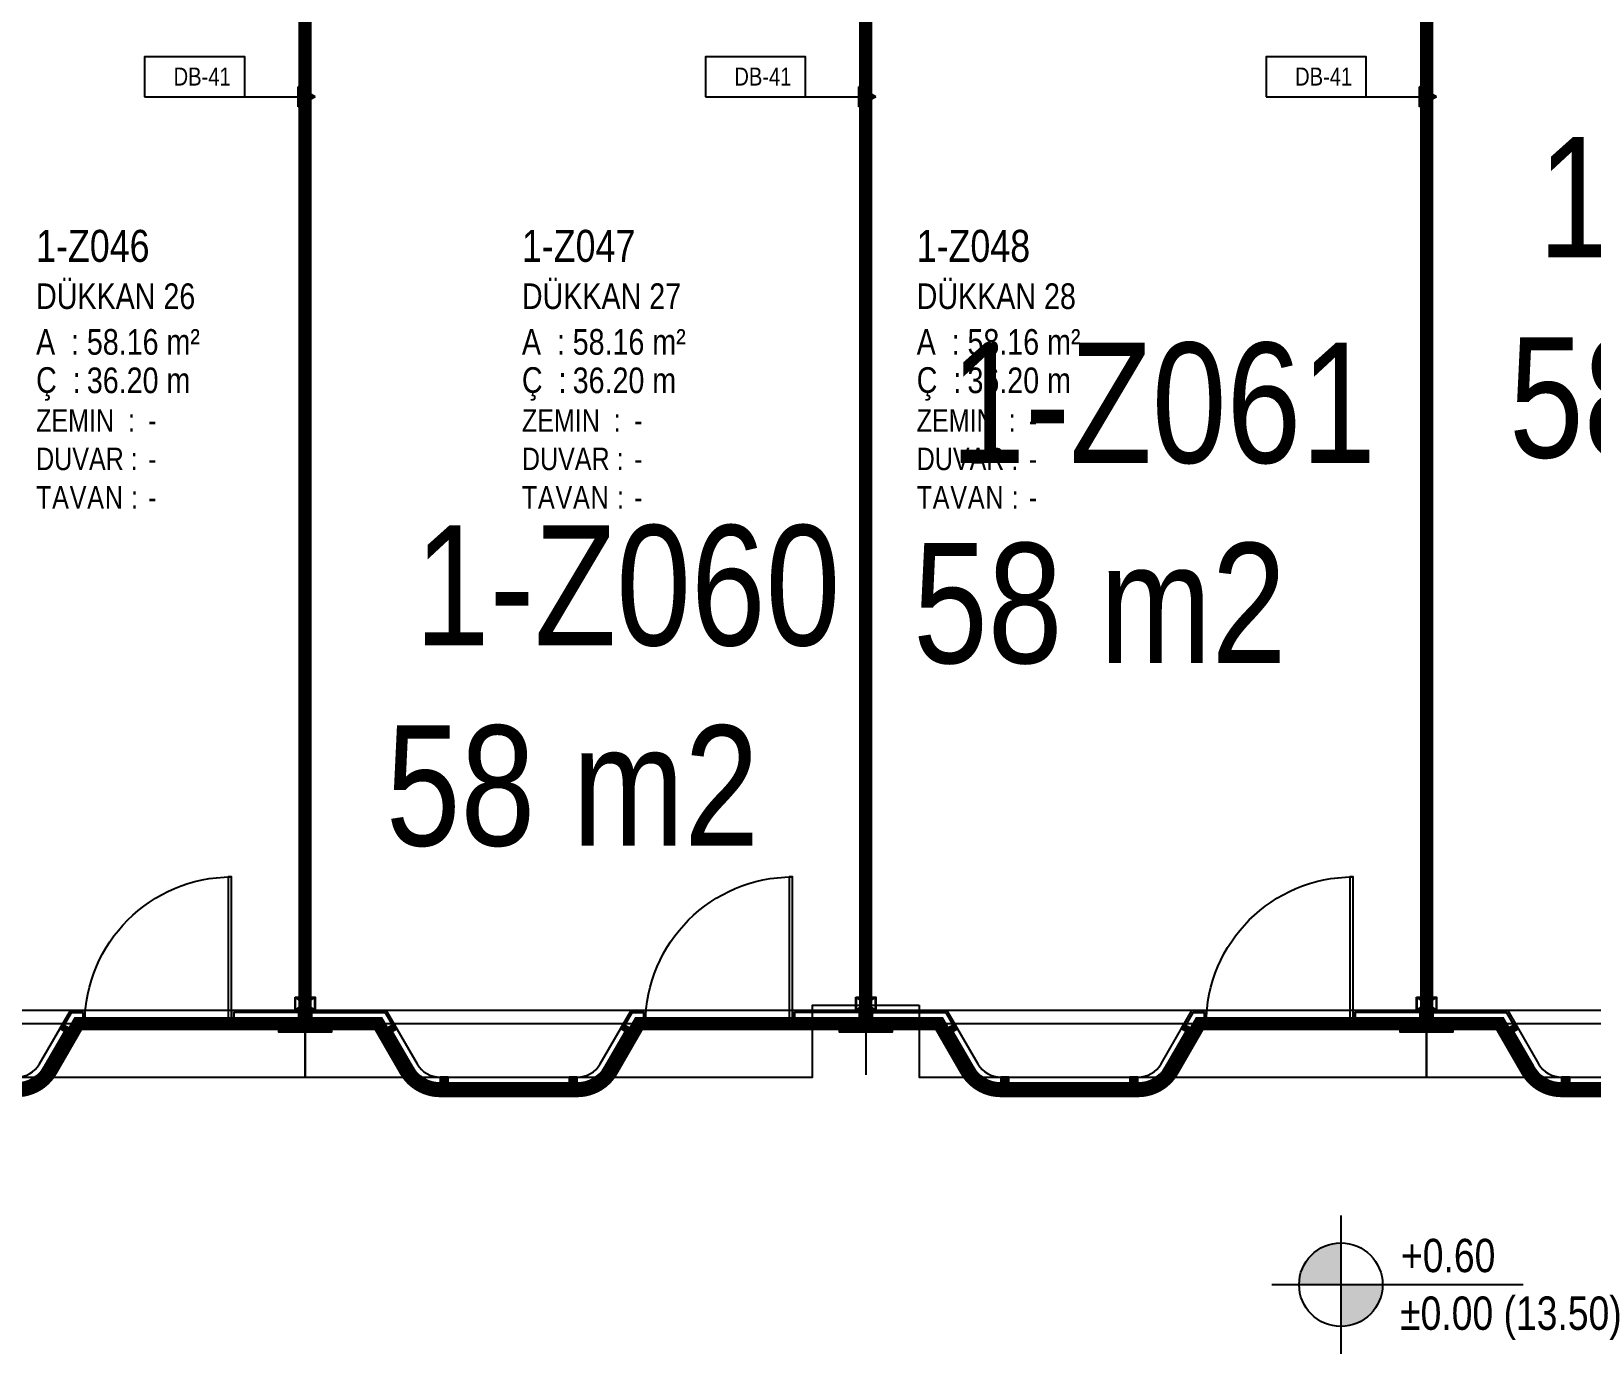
# Model space of a CAD drawing. Header units: centimetres. Extents: x -72470 to -43129, y -18750 to -16337.
# Drawn here: x -53233 to -52064, y -18367 to -17376 of the extents above; entities that cross this region are included whole.
import ezdxf
from ezdxf.enums import TextEntityAlignment as Align

# ---------------------------------------------------------------- set-up
doc = ezdxf.new("R2010")
doc.units = ezdxf.units.CM
doc.header["$MEASUREMENT"] = 0
for name, pattern in [('CENTERX2', [4, 2.5, -0.5, 0.5, -0.5]), ('DUZ', [0]), ('HIDDEN', [9.525, 6.35, -3.175])]:
    doc.linetypes.add(name, pattern=pattern)
doc.layers.get('0').update_dxf_attribs({"linetype": 'DUZ', "lineweight": 0})
doc.layers.add('11-021_3001-BLOK_B_ZEMIN_KAT$0$2DALANNET', color=1, linetype='Continuous', plot=False)
for name, color, linetype in [('11-021_3001-BLOK_B_ZEMIN_KAT$0$2DKOT', 2, 'Continuous'), ('11-021_3001-BLOK_B_ZEMIN_KAT$0$2DMAHALPOZU', 6, 'Continuous'), ('11-021_3001-BLOK_B_ZEMIN_KAT$0$2DPOZ DUVAR', 144, 'Continuous'), ('11-021_D_3001_ZEMIN_KAT$0$2DYAZI2', 212, 'Continuous'), ('3XKO_0.10mm', 22, 'Continuous'), ('3XKO_DIMS_20', 6, 'Continuous'), ('3XKO_FINISH', 52, 'Continuous'), ('3XKO_GLASS', 161, 'Continuous'), ('3XKO_GRID', 253, 'CENTERX2'), ('3XKO_HATCH', 253, 'Continuous'), ('3XKO_METAL', 6, 'Continuous'), ('AREA_JLL', 242, 'Continuous')]:
    doc.layers.add(name, color=color, linetype=linetype)
doc.styles.add('11-021_3001-BLOK_B_ZEMIN_KAT$0$ARIAL', font='arial.ttf', dxfattribs={"width": 0.8})
doc.styles.add('11-021_3001-BLOK_B_ZEMIN_KAT$0$OLCU', font='arial.ttf', dxfattribs={"width": 0.8})
doc.styles.add('11-021_3001-BLOK_B_ZEMIN_KAT$0$yazi', font='calibri.ttf', dxfattribs={"width": 0.6})
doc.styles.add('11-021_D_3001_ZEMIN_KAT$0$OLCU', font='arial.ttf', dxfattribs={"width": 0.8})

# ---------------------------------------------------------------- blocks, each defined once
blk = doc.blocks.new('11-021_3001-BLOK_B_ZEMIN_KAT$0$kot')
at = {"layer": '11-021_3001-BLOK_B_ZEMIN_KAT$0$2DKOT'}
h = blk.add_hatch(color=256, dxfattribs=at)
h.paths.add_polyline_path([(0, 62.5, 0.414214), (-62.5, 0), (0, 0)])
h.paths.add_polyline_path([(62.5, 0), (0, 0), (0, -62.5, 0.414214)])
for points in [[(0, 103.6), (0, -103.6)], [(-103.6, 0), (273.3, 0)]]:
    blk.add_lwpolyline(points, dxfattribs=at)
blk.add_circle((0, 0), 62.5, dxfattribs=at)
at = {"layer": '11-021_3001-BLOK_B_ZEMIN_KAT$0$2DKOT', "style": '11-021_3001-BLOK_B_ZEMIN_KAT$0$OLCU', "width": 0.8}
blk.add_attdef('INCE-KOT', text='', height=50, dxfattribs=at).set_placement((90.1, 3.7), align=Align.BOTTOM_LEFT)
blk.add_attdef('KABA-KOT', text='', height=50, dxfattribs=at).set_placement((88.8, -17.7), align=Align.TOP_LEFT)
blk = doc.blocks.new('*U21')
for p, q in [((-78.6, 0), (-28.6, 0)), ((-28.6, 0), (6.56, 0)), ((6.56, 0), (-2.1, 5)), ((-2.1, 5), (-2.1, -5)), ((6.56, 0), (-2.1, -5))]:
    blk.add_line(p, q)
blk.add_lwpolyline([(-78.6, 0), (-28.6, 0), (-28.6, 20), (-78.6, 20)], close=True)
at = {"style": '11-021_3001-BLOK_B_ZEMIN_KAT$0$yazi'}
blk.add_attdef('DUVARTIPI', text='', height=9, dxfattribs=at).set_placement((-52.63, 8.31), align=Align.MIDDLE_CENTER)
blk = doc.blocks.new('11-021_3001-BLOK_B_ZEMIN_KAT$0$VADI 2_Mahal pozu')
at = {"attachment_point": 1, "style": '11-021_3001-BLOK_B_ZEMIN_KAT$0$ARIAL'}
for s, insert, char_height, width in [('A{\\fArial|b0|i0|c238|p34;  : }', (0, 72.01), 9.6, 39.0515), ('Ç{\\fArial|b0|i0|c238|p34;  : }', (0, 57.73), 9.6, 39.0515), ('{\\fArial|b0|i0|c238|p34;ZEMIN  : }', (0, 41.98), 8.4, 39.0515), ('DUVAR : ', (0, 27.59), 8.4, 38.4), ('{\\T1.05;TAVAN : }', (0, 13.2), 8.4, 39.0515)]:
    blk.add_mtext(s, dxfattribs=dict(at, insert=insert, char_height=char_height, width=width))
at = {"style": '11-021_3001-BLOK_B_ZEMIN_KAT$0$ARIAL', "width": 0.8, "flags": 1}
for tag, p in [('INCEKOT', (20.84, 140.42)), ('KABAKOT', (20.84, 120.32))]:
    blk.add_attdef(tag, p, '', height=12, dxfattribs=at)
at = {"style": '11-021_3001-BLOK_B_ZEMIN_KAT$0$ARIAL', "width": 0.8}
for tag, p, height in [('MAHALNO', (0, 97.18), 12), ('MAHALADI', (0, 79.53), 9.6), ('ALAN', (19.02, 62.41), 9.6), ('CEVRE', (19.02, 48.01), 9.6), ('ZEMIN', (42, 33.58), 8.4), ('DUVAR', (42, 19.18), 8.4), ('TAVAN', (42, 4.78), 8.4)]:
    blk.add_attdef(tag, p, '', height=height, dxfattribs=at)
blk = doc.blocks.new('alcipanel tavan pr')
at = {"layer": '3XKO_HATCH'}
h = blk.add_hatch(dxfattribs=at)
h.set_pattern_fill('STEEL', color=256, scale=0.001)
h.set_pattern_definition([(45, (-68.773278, -5.1160166), (-0.00224506403, 0.00224506403), []), (45, (-68.773278, -5.114429), (-0.00224506403, 0.00224506403), [])])
h.paths.add_polyline_path([(0.015, -0.04), (0.015, -0.045), (0.02, -0.045), (0.02, -0.005), (-0.02, -0.005), (-0.02, -0.045), (-0.015, -0.045), (-0.015, -0.04), (-0.01, -0.04), (-0.01, -0.05), (-0.025, -0.05), (-0.025, 0), (0.025, 0), (0.025, -0.05), (0.01, -0.05), (0.01, -0.04)])
at = {"layer": '3XKO_METAL'}
blk.add_lwpolyline([(0.015, -0.04), (0.015, -0.045), (0.02, -0.045), (0.02, -0.005), (-0.02, -0.005), (-0.02, -0.045), (-0.015, -0.045), (-0.015, -0.04), (-0.01, -0.04), (-0.01, -0.05), (-0.025, -0.05), (-0.025, 0), (0.025, 0), (0.025, -0.05), (0.01, -0.05), (0.01, -0.04)], close=True, dxfattribs=at)
blk = doc.blocks.new('bazaar cumba')
at = {"layer": '3XKO_HATCH'}
h = blk.add_hatch(dxfattribs=at)
h.set_pattern_fill('DOLMIT', color=256, scale=0.0017, angle=90)
h.set_pattern_definition([(90, (-3.15812, 0.36), (-0.010795, -2e-15), []), (135, (-3.15812, 0.36), (-0.02159, -0.02159), [0.015266, -0.030533])])
h.paths.add_polyline_path([(-3.188, 0.34), (-3.188, 0.382), (-3.168, 0.382), (-3.168, 0.398), (-3.188, 0.398), (-3.188, 0.44), (-3.128, 0.44), (-3.128, 0.398), (-3.148, 0.398), (-3.148, 0.382), (-3.128, 0.382), (-3.128, 0.34)])
h = blk.add_hatch(dxfattribs=at)
h.set_pattern_fill('DOLMIT', color=256, scale=0.0017, angle=90)
h.set_pattern_definition([(90, (-2.19188, 0.36), (-0.010795, -2e-15), []), (135, (-2.19188, 0.36), (-0.02159, -0.02159), [0.015266, -0.030533])])
h.paths.add_polyline_path([(-2.222, 0.34), (-2.222, 0.382), (-2.202, 0.382), (-2.202, 0.398), (-2.222, 0.398), (-2.222, 0.44), (-2.162, 0.44), (-2.162, 0.398), (-2.182, 0.398), (-2.182, 0.382), (-2.162, 0.382), (-2.162, 0.34)])
h = blk.add_hatch(dxfattribs=at)
h.set_pattern_fill('DOLMIT', color=256, scale=0.0017, angle=150)
h.set_pattern_definition([(150, (-3.550718, -0.048038), (-0.0053975, -0.0093487), []), (195, (-3.550718, -0.04804), (0.0079025, -0.0294925), [0.015266, -0.030533])])
h.paths.add_polyline_path([(-3.533, -0.058), (-3.62, -0.008), (-3.6, 0.027), (-3.564, 0.006), (-3.574, -0.012), (-3.56, -0.02), (-3.55, -0.002), (-3.513, -0.023)])
h = blk.add_hatch(dxfattribs=at)
h.set_pattern_fill('DOLMIT', color=256, scale=0.0017, angle=150)
h.set_pattern_definition([(150, (-4.097598, -0.048038), (-0.0053975, -0.009348744), []), (195, (-4.097598, -0.04804), (0.0079025, -0.02949247), [0.01526644, -0.03053287])])
h.paths.add_polyline_path([(-1.817, -0.058), (-1.73, -0.008), (-1.75, 0.027), (-1.786, 0.006), (-1.776, -0.012), (-1.79, -0.02), (-1.8, -0.002), (-1.837, -0.023)])
at = {"layer": '3XKO_0.10mm'}
for points in [[(-3.188, 0.34), (-3.188, 0.382), (-3.168, 0.382), (-3.168, 0.398), (-3.188, 0.398), (-3.188, 0.44), (-3.128, 0.44), (-3.128, 0.398), (-3.148, 0.398), (-3.148, 0.382), (-3.128, 0.382), (-3.128, 0.34)], [(-2.222, 0.34), (-2.222, 0.382), (-2.202, 0.382), (-2.202, 0.398), (-2.222, 0.398), (-2.222, 0.44), (-2.162, 0.44), (-2.162, 0.398), (-2.182, 0.398), (-2.182, 0.382), (-2.162, 0.382), (-2.162, 0.34)], [(-3.533, -0.058), (-3.62, -0.008), (-3.6, 0.027), (-3.564, 0.006), (-3.574, -0.012), (-3.56, -0.02), (-3.55, -0.002), (-3.513, -0.023)], [(-1.817, -0.058), (-1.73, -0.008), (-1.75, 0.027), (-1.786, 0.006), (-1.776, -0.012), (-1.79, -0.02), (-1.8, -0.002), (-1.837, -0.023)]]:
    blk.add_lwpolyline(points, close=True, dxfattribs=at)
at = {"layer": '3XKO_FINISH'}
blk.add_lwpolyline([(-4.15, -0.16), (-3.592, -0.16), (-3.361, 0.24, -0.267949), (-3.188, 0.34), (-2.162, 0.34, -0.267949), (-1.989, 0.24), (-1.758, -0.16), (-1.65, -0.16), (-1.65, -0.06), (-1.7, -0.06), (-1.902, 0.29, 0.267949), (-2.162, 0.44), (-3.188, 0.44, 0.267949), (-3.448, 0.29), (-3.65, -0.06), (-4.15, -0.06)], format="xyb", dxfattribs=at)
for points in [[(-4.2, 0), (-4, 0), (-4, -0.06), (-4.01, -0.06), (-4.01, -0.01), (-4.2, -0.01)], [(0, -0.01), (-0.19, -0.01), (-0.19, -0.06), (-0.2, -0.06), (-0.2, 0), (0, 0)], [(-4.15, -0.075), (-3.641, -0.075), (-3.607, -0.016)], [(-4.15, -0.145), (-3.601, -0.145), (-3.546, -0.051)], [(-1.804, -0.051), (-1.749, -0.145), (-1.665, -0.145), (-1.665, -0.075), (-1.709, -0.075), (-1.743, -0.016)], [(-0.05, -0.16), (-0.55, -0.16), (-0.55, -0.06), (-0.05, -0.06)], [(-0.05, -0.145), (-0.535, -0.145), (-0.535, -0.075), (-0.05, -0.075)]]:
    blk.add_lwpolyline(points, dxfattribs=at)
at = {"layer": '3XKO_GLASS', "linetype": 'HIDDEN'}
for p, q in [((0, -0.06), (-4.2, -0.06)), ((0, -0.16), (-4.2, -0.16))]:
    blk.add_line(p, q, dxfattribs=at)
at = {"layer": '3XKO_GLASS'}
for points in [[(-3.574, -0.012), (-3.567, -0.016), (-3.405, 0.265, -0.267949), (-3.188, 0.39), (-3.168, 0.39), (-3.168, 0.398), (-3.188, 0.398, 0.267949), (-3.412, 0.269)], [(-3.567, -0.016), (-3.56, -0.02), (-3.398, 0.261, -0.267949), (-3.188, 0.382), (-3.168, 0.382), (-3.168, 0.39), (-3.188, 0.39, 0.267949), (-3.405, 0.265)], [(-1.945, 0.265), (-1.783, -0.016), (-1.776, -0.012), (-1.938, 0.269, 0.267949), (-2.162, 0.398), (-2.182, 0.398), (-2.182, 0.39), (-2.162, 0.39, -0.267949)], [(-1.952, 0.261), (-1.79, -0.02), (-1.783, -0.016), (-1.945, 0.265, 0.267949), (-2.162, 0.39), (-2.182, 0.39), (-2.182, 0.382), (-2.162, 0.382, -0.267949)]]:
    blk.add_lwpolyline(points, format="xyb", close=True, dxfattribs=at)
for points in [[(-3.148, 0.39), (-2.202, 0.39), (-2.202, 0.398), (-3.148, 0.398)], [(-3.148, 0.382), (-2.202, 0.382), (-2.202, 0.39), (-3.148, 0.39)]]:
    blk.add_lwpolyline(points, close=True, dxfattribs=at)
blk.add_lwpolyline([(-0.55, -0.06), (-0.55, -1.16), (-0.575, -1.16), (-0.575, -0.06), (-0.55, -0.06)], dxfattribs=at)
blk.add_arc((-0.55, -0.06), 1.1, 180, 270, dxfattribs=at)
at = {"layer": '3XKO_GRID'}
for p, q in [((-4.2, -1.498), (-4.2, 0.321)), ((0, -1.498), (0, 0.321))]:
    blk.add_line(p, q, dxfattribs=at)
at = {"rotation": 180}
blk.add_blockref('alcipanel tavan pr', (-4.03, -0.06), dxfattribs=at)
at = {"xscale": -1, "rotation": 180}
blk.add_blockref('alcipanel tavan pr', (-0.17, -0.06), dxfattribs=at)

msp = doc.modelspace()

# ---------------------------------------------------------------- linework, layer by layer
at = {"layer": '11-021_3001-BLOK_B_ZEMIN_KAT$0$2DALANNET'}
for points in [[(-53408.2, -18105.5), (-53408.2, -18159.4), (-53028.2, -18159.4), (-53028.2, -16769.4), (-53448.2, -16769.4), (-53448.2, -18105.5)], [(-53028.2, -18159.4), (-52648.2, -18159.4), (-52648.2, -18105.5), (-52608.2, -18105.5), (-52608.2, -16769.4), (-53028.2, -16769.4)], [(-52568.2, -18105.5), (-52568.2, -18159.4), (-52188.2, -18159.4), (-52188.2, -16769.4), (-52608.2, -16769.4), (-52608.2, -18105.5)], [(-52188.2, -18159.4), (-51808.2, -18159.4), (-51808.2, -18105.5), (-51768.2, -18105.5), (-51768.2, -16769.4), (-52188.2, -16769.4)]]:
    msp.add_lwpolyline(points, close=True, dxfattribs=at)
at = {"layer": '3XKO_METAL'}
for points in [[(-53035.7, -18099.4), (-53020.7, -18099.4), (-53020.7, -18109.4), (-53035.7, -18109.4)], [(-53021.1, -18109), (-53035.3, -18109), (-53035.3, -18099.8), (-53021.1, -18099.8)], [(-52615.7, -18099.4), (-52600.7, -18099.4), (-52600.7, -18109.4), (-52615.7, -18109.4)], [(-52601.1, -18109), (-52615.3, -18109), (-52615.3, -18099.8), (-52601.1, -18099.8)], [(-52195.7, -18099.4), (-52180.7, -18099.4), (-52180.7, -18109.4), (-52195.7, -18109.4)], [(-52181.1, -18109), (-52195.3, -18109), (-52195.3, -18099.8), (-52181.1, -18099.8)], [(-53033.2, -18119.4), (-53023.2, -18119.4), (-53023.2, -18109.4), (-53033.2, -18109.4)], [(-53024, -18110.2), (-53032.4, -18110.2), (-53032.4, -18118.6), (-53024, -18118.6)], [(-52613.2, -18119.4), (-52603.2, -18119.4), (-52603.2, -18109.4), (-52613.2, -18109.4)], [(-52604, -18110.2), (-52612.4, -18110.2), (-52612.4, -18118.6), (-52604, -18118.6)], [(-52193.2, -18119.4), (-52183.2, -18119.4), (-52183.2, -18109.4), (-52193.2, -18109.4)], [(-52184, -18110.2), (-52192.4, -18110.2), (-52192.4, -18118.6), (-52184, -18118.6)]]:
    msp.add_lwpolyline(points, close=True, dxfattribs=at)
for points in [[(-53035.3, -18099.8), (-53021.1, -18109)], [(-53021.1, -18099.8), (-53035.3, -18109)], [(-52615.3, -18099.8), (-52601.1, -18109)], [(-52601.1, -18099.8), (-52615.3, -18109)], [(-52195.3, -18099.8), (-52181.1, -18109)], [(-52181.1, -18099.8), (-52195.3, -18109)]]:
    msp.add_lwpolyline(points, dxfattribs=at)
at = {"layer": 'AREA_JLL', "color": 7, "const_width": 10}
for points in [[(-53448.2, -16769.4), (-53035.7, -16769.4), (-53028.2, -16769.4), (-53028.2, -18119.4), (-53198.2, -18119.4), (-53218.4, -18154.4, -0.267949), (-53244.4, -18169.4), (-53347, -18169.4, -0.26795), (-53373, -18154.4), (-53393.2, -18119.4), (-53448.2, -18119.4)], [(-53028.2, -16769.4), (-52615.7, -16769.4), (-52608.2, -16769.4), (-52608.2, -18119.4), (-52778.2, -18119.4), (-52798.4, -18154.4, -0.267949), (-52824.4, -18169.4), (-52927, -18169.4, -0.26795), (-52953, -18154.4), (-52973.2, -18119.4), (-53028.2, -18119.4)], [(-52608.2, -16769.4), (-52195.7, -16769.4), (-52188.2, -16769.4), (-52188.2, -18119.4), (-52358.2, -18119.4), (-52378.4, -18154.4, -0.267949), (-52404.4, -18169.4), (-52507, -18169.4, -0.26795), (-52533, -18154.4), (-52553.2, -18119.4), (-52608.2, -18119.4)], [(-52188.2, -16769.4), (-51775.7, -16769.4), (-51768.2, -16769.4), (-51768.2, -18119.4), (-51938.2, -18119.4), (-51958.4, -18154.4, -0.267949), (-51984.4, -18169.4), (-52087, -18169.4, -0.26795), (-52113, -18154.4), (-52133.2, -18119.4), (-52188.2, -18119.4)]]:
    msp.add_lwpolyline(points, format="xyb", close=True, dxfattribs=at)

# ---------------------------------------------------------------- block references
at = {"layer": '11-021_3001-BLOK_B_ZEMIN_KAT$0$2DKOT', "xscale": 0.5, "yscale": 0.5, "zscale": 0.5}
msp.add_blockref('11-021_3001-BLOK_B_ZEMIN_KAT$0$kot', (-52252.4, -18314.8), dxfattribs=at).add_auto_attribs({'KABA-KOT': '%%P0.00 (13.50)', 'INCE-KOT': '+0.60'})
at = {"layer": '11-021_3001-BLOK_B_ZEMIN_KAT$0$2DMAHALPOZU', "xscale": 2, "yscale": 2, "zscale": 2}
for p, values in [((-53229.7, -17743), {'CEVRE': '36.20 m', 'ALAN': '58.16 m²', 'MAHALNO': '1-Z046', 'MAHALADI': 'DÜKKAN 26', 'TAVAN': '-', 'DUVAR': '-', 'ZEMIN': '-'}), ((-52865.8, -17743), {'CEVRE': '36.20 m', 'ALAN': '58.16 m²', 'MAHALNO': '1-Z047', 'MAHALADI': 'DÜKKAN 27', 'TAVAN': '-', 'DUVAR': '-', 'ZEMIN': '-'}), ((-52570.1, -17743), {'CEVRE': '36.20 m', 'ALAN': '58.16 m²', 'MAHALNO': '1-Z048', 'MAHALADI': 'DÜKKAN 28', 'TAVAN': '-', 'DUVAR': '-', 'ZEMIN': '-'})]:
    msp.add_blockref('11-021_3001-BLOK_B_ZEMIN_KAT$0$VADI 2_Mahal pozu', p, dxfattribs=at).add_auto_attribs(values)
at = {"layer": '11-021_3001-BLOK_B_ZEMIN_KAT$0$2DPOZ DUVAR'}
ref = msp.add_blockref('*U21', (-53030.5, -17425), dxfattribs=dict(at, xscale=1.5, yscale=1.5, zscale=1.5))
ref.add_attrib('DUVARTIPI', 'DB-41', dxfattribs={"layer": '0', "height": 13.5, "style": '11-021_3001-BLOK_B_ZEMIN_KAT$0$ARIAL', "width": 0.8}).set_placement((-53105.3, -17409.8), align=Align.MIDDLE_CENTER)
ref = msp.add_blockref('*U21', (-52610.5, -17425), dxfattribs=dict(at, xscale=1.5, yscale=1.5, zscale=1.5))
ref.add_attrib('DUVARTIPI', 'DB-41', dxfattribs={"layer": '0', "height": 13.5, "style": '11-021_3001-BLOK_B_ZEMIN_KAT$0$ARIAL', "width": 0.8}).set_placement((-52685.3, -17409.8), align=Align.MIDDLE_CENTER)
ref = msp.add_blockref('*U21', (-52190.5, -17425), dxfattribs=dict(at, xscale=1.5, yscale=1.5, zscale=1.5))
ref.add_attrib('DUVARTIPI', 'DB-41', dxfattribs={"layer": '0', "height": 13.5, "style": '11-021_3001-BLOK_B_ZEMIN_KAT$0$ARIAL', "width": 0.8}).set_placement((-52265.3, -17409.8), align=Align.MIDDLE_CENTER)
at = {"layer": '3XKO_DIMS_20', "xscale": -100, "yscale": 100, "zscale": 100, "rotation": 180}
for p in [(-53028.2, -18125.4), (-52608.2, -18125.4), (-52188.2, -18125.4), (-51768.2, -18125.4)]:
    msp.add_blockref('bazaar cumba', p, dxfattribs=at)

# ---------------------------------------------------------------- texts
at = {"layer": '11-021_D_3001_ZEMIN_KAT$0$2DYAZI2', "color": 7, "width": 797.879, "attachment_point": 1, "style": '11-021_D_3001_ZEMIN_KAT$0$OLCU'}
for s, insert, char_height in [('{\\fArial|b0|i0|c162|p34;  \\H0.72x;1-Z062\\P  58\\fArial|b0|i0|c0|p34; m2}', (-52182.3, -17455.2), 125), ('{\\fArial|b0|i0|c162|p34;  1-Z061}\\P{\\fArial|b0|i0|c162|p34; 58} m2', (-52600.7, -17609.2), 90), ('{\\fArial|b0|i0|c162|p34;  \\H0.72x;1-Z060\\P  58\\fArial|b0|i0|c0|p34; m2}', (-53023.6, -17745.9), 125)]:
    msp.add_mtext(s, dxfattribs=dict(at, insert=insert, char_height=char_height))

doc.saveas('drawing.dxf')
